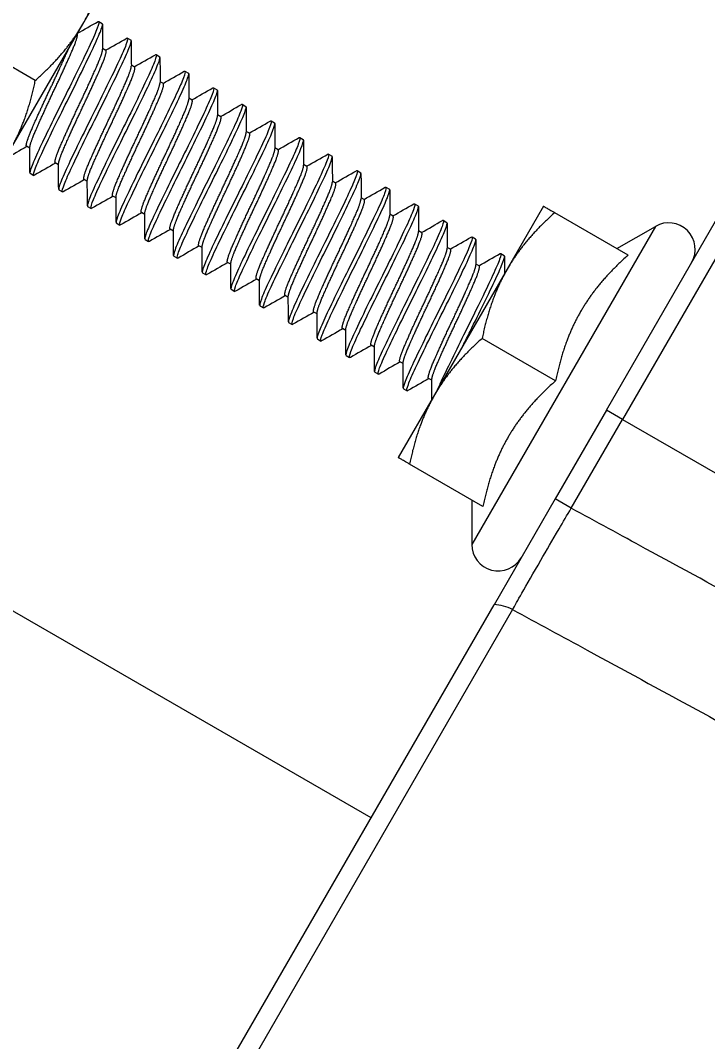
# Model space of a CAD drawing. Extents: x 0 to 216, y -4 to 280.
# Drawn here: x 150.7 to 154.15, y 153.23 to 158.37 of the extents above; entities that cross this region are included whole.
import ezdxf

# ---------------------------------------------------------------- set-up
doc = ezdxf.new("R2010")
doc.units = 0
doc.header["$LTSCALE"] = 10
doc.header["$MEASUREMENT"] = 0
for name, color, linetype, lineweight in [('CADdetails-1-ANNO', 41, 'CONTINUOUS', 5), ('CADdetails-3-FINE', 11, 'CONTINUOUS', 5), ('CADdetails-5-MEDIUM', 4, 'CONTINUOUS', 18)]:
    doc.layers.add(name, color=color, linetype=linetype, lineweight=lineweight)
doc.styles.add('CADdetails-DIMENSIONS', font='ARIALN.TTF', dxfattribs={"height": 2.38})
doc.dimstyles.new('CADdetails-DIM', dxfattribs={"dimtxt": 2.38, "dimasz": 2.38, "dimexe": 0.5, "dimexo": 1.5, "dimgap": 1, "dimtad": 0, "dimzin": 0, "dimdsep": 46, "dimtxsty": 'CADdetails-DIMENSIONS', "dimcen": 1, "dimclrd": 256, "dimclre": 256, "dimclrt": 256, "dimadec": 0, "dimazin": 0, "dimtfac": 1, "dimtofl": 0, "dimtmove": 0, "dimatfit": 3, "dimfxl": 1, "dimtolj": 1, "dimtzin": 0, "dimarcsym": 0})

# ---------------------------------------------------------------- blocks, each defined once
blk = doc.blocks.new('*D4')
at = {"layer": 'CADdetails-1-ANNO', "lineweight": -2, "transparency": 16777216}
for p, q in [((163.7953, 160.0109), (163.7953, 177.4508)), ((135.4733, 160.5489), (134.9968, 160.824))]:
    blk.add_line(p, q, dxfattribs=at)
for start, end in [(94.16424, 110.05453), (129.94547, 145.83576)]:
    blk.add_arc((163.7953, 144.1972), 32.7536, start, end, dxfattribs=at)
at = {"layer": 'CADdetails-1-ANNO', "transparency": 16777216}
for points in [[(161.4025, 177.2607), (161.4313, 176.4679), (163.7953, 176.9508)], [(137.03, 162.3799), (136.3578, 162.8012), (135.4298, 160.574)]]:
    blk.add_solid(points, dxfattribs=at)
at = {"layer": 'CADdetails-1-ANNO', "transparency": 16777216, "insert": (147.4185, 172.5627), "char_height": 2.38, "attachment_point": 5, "rotation": 30, "style": 'CADdetails-DIMENSIONS'}
blk.add_mtext('\\A1;60%%D-90%%D', dxfattribs=at)

msp = doc.modelspace()

# ---------------------------------------------------------------- linework, layer by layer
at = {"layer": 'CADdetails-3-FINE'}
for p, q in [((151.0121, 158.3494), (151.1944, 158.6651)), ((150.7734, 158.0662), (150.2541, 158.3661)), ((151.0923, 158.3632), (151.1104, 158.3528)), ((150.6476, 157.7179), (151.0121, 158.3494)), ((150.9841, 158.3007), (150.9841, 158.3007)), ((151.2367, 158.2799), (151.2547, 158.2695)), ((151.1284, 158.2174), (151.112, 158.2269)), ((151.381, 158.1966), (151.399, 158.1861)), ((151.2727, 158.1341), (151.2563, 158.1435)), ((151.5253, 158.1132), (151.5434, 158.1028)), ((151.4171, 158.0507), (151.4006, 158.0602)), ((151.6697, 158.0299), (151.6877, 158.0195)), ((151.5614, 157.9674), (151.545, 157.9769)), ((151.814, 157.9466), (151.8321, 157.9361)), ((151.7058, 157.8841), (151.6893, 157.8935)), ((151.9583, 157.8632), (151.9764, 157.8528)), ((151.8501, 157.8007), (151.8337, 157.8102)), ((152.1027, 157.7799), (152.1207, 157.7695)), ((150.7462, 157.7258), (150.7298, 157.7353)), ((151.9944, 157.7174), (151.978, 157.7269)), ((152.247, 157.6966), (152.2651, 157.6861)), ((150.8906, 157.6425), (150.8741, 157.6519)), ((152.1388, 157.6341), (152.1223, 157.6435)), ((150.7478, 157.5999), (150.7659, 157.5894)), ((152.3914, 157.6132), (152.4094, 157.6028)), ((151.0349, 157.5591), (151.0185, 157.5686)), ((152.2831, 157.5507), (152.2667, 157.5602)), ((150.8922, 157.5165), (150.9102, 157.5061)), ((152.5357, 157.5299), (152.5537, 157.5195)), ((151.1792, 157.4758), (151.1628, 157.4853)), ((152.4274, 157.4674), (152.411, 157.4769)), ((152.68, 157.4466), (152.6981, 157.4361)), ((151.0365, 157.4332), (151.0545, 157.4228)), ((151.3236, 157.3925), (151.3071, 157.4019)), ((152.5718, 157.3841), (152.5553, 157.3935)), ((153.3282, 157.4342), (153.1457, 157.1181)), ((153.7538, 157.1884), (153.3846, 157.4016)), ((153.6444, 156.4086), (154.2178, 157.4017)), ((151.1808, 157.3499), (151.1989, 157.3394)), ((152.8244, 157.3632), (152.8424, 157.3528)), ((153.8906, 157.3327), (152.9673, 155.7334)), ((153.6973, 157.221), (153.8906, 157.3327)), ((154.3117, 157.3783), (153.725, 156.3621)), ((151.4679, 157.3091), (151.4515, 157.3186)), ((152.7161, 157.3007), (152.6997, 157.3102)), ((151.3252, 157.2665), (151.3432, 157.2561)), ((151.6122, 157.2258), (151.5958, 157.2353)), ((152.9687, 157.2799), (152.9868, 157.2695)), ((151.4695, 157.1832), (151.4876, 157.1728)), ((152.8605, 157.2174), (152.844, 157.2269)), ((153.1131, 157.1966), (153.1311, 157.1861)), ((151.7566, 157.1425), (151.7401, 157.1519)), ((153.0048, 157.1341), (152.9884, 157.1435)), ((151.6139, 157.0999), (151.6319, 157.0894)), ((153.1457, 157.1181), (152.7807, 156.4859)), ((151.9009, 157.0591), (151.8845, 157.0686)), ((151.7582, 157.0165), (151.7762, 157.0061)), ((152.0453, 156.9758), (152.0288, 156.9853)), ((151.9025, 156.9332), (151.9206, 156.9228)), ((152.1896, 156.8925), (152.1732, 156.9019)), ((152.0469, 156.8499), (152.0649, 156.8394)), ((152.3339, 156.8091), (152.3175, 156.8186)), ((153.3888, 156.5562), (153.0196, 156.7694)), ((152.1912, 156.7665), (152.2092, 156.7561)), ((152.4783, 156.7258), (152.4618, 156.7353)), ((152.3355, 156.6832), (152.3536, 156.6728)), ((152.6226, 156.6425), (152.6062, 156.6519)), ((152.4799, 156.5999), (152.4979, 156.5894)), ((152.7669, 156.5591), (152.7505, 156.5686)), ((152.6242, 156.5165), (152.6423, 156.5061)), ((152.7807, 156.4859), (152.5982, 156.1698)), ((153.6444, 156.4086), (153.3868, 155.9624)), ((153.725, 156.3621), (153.6444, 156.4086)), ((153.4674, 155.9159), (153.725, 156.3621)), ((153.725, 156.3621), (156.4864, 154.7678)), ((153.0238, 155.924), (152.6546, 156.1372)), ((152.9673, 155.9566), (152.9673, 155.7334)), ((153.3868, 155.9624), (153.0797, 155.4305)), ((153.4674, 155.9159), (153.3868, 155.9624)), ((152.4611, 154.359), (149.7909, 155.9007)), ((148.7091, 147.8604), (153.0797, 155.4305)), ((153.1728, 155.4058), (148.7771, 147.7922))]:
    msp.add_line(p, q, dxfattribs=at)
for centre, start, end in [((153.9573, 157.2172), 330, 120), ((153.1006, 155.7334), 180, 330)]:
    msp.add_arc(centre, 0.1333, start, end, dxfattribs=at)
msp.add_ellipse((153.0849, 155.2395), major_axis=(-0.1732, 0.1), ratio=0.940576, start_param=4.747296, end_param=5.235988, dxfattribs=at)
for points, weights in [([(151.0121, 158.3494), (151.0967, 158.4959), (151.138, 158.6977)], [1, 1.0379548493, 1]), ([(150.7734, 158.0662), (150.9275, 158.2028), (151.0121, 158.3494)], [1, 1.0379548493, 1]), ([(150.6476, 157.7179), (150.7322, 157.8644), (150.7734, 158.0662)], [1, 1.0379548493, 1]), ([(153.3846, 157.4016), (153.2304, 157.2648), (153.1457, 157.1181)], [1, 1.0379548493, 1]), ([(153.3282, 157.4342), (153.3282, 157.4342), (153.3846, 157.4016)], [1, 1.0379548493, 1]), ([(153.7538, 157.1884), (153.5995, 157.0516), (153.5148, 156.9049)], [1.02252477542, 1.04957960253, 1]), ([(153.1457, 157.1181), (153.061, 156.9714), (153.0196, 156.7694)], [1, 1.0379548493, 1]), ([(153.5148, 156.9049), (153.4301, 156.7582), (153.3888, 156.5562)], [1, 1.04957960253, 1.02252477542]), ([(153.0196, 156.7694), (152.8654, 156.6326), (152.7807, 156.4859)], [1, 1.0379548493, 1]), ([(153.3888, 156.5562), (153.2345, 156.4194), (153.1498, 156.2727)], [1.02252477542, 1.04957960253, 1]), ([(152.7807, 156.4859), (152.696, 156.3392), (152.6546, 156.1372)], [1, 1.0379548493, 1]), ([(153.1498, 156.2727), (153.0651, 156.126), (153.0238, 155.924)], [1, 1.04957960253, 1.02252477542]), ([(152.6546, 156.1372), (152.5982, 156.1698), (152.5982, 156.1698)], [1, 1.0379548493, 1])]:
    msp.add_rational_spline(points, weights, degree=2, dxfattribs=at)
for points, knots in [([(151.0887, 158.3625), (151.0903, 158.3634), (151.0916, 158.3637), (151.0952, 158.3614), (151.0927, 158.3499), (151.0775, 158.3092), (151.0654, 158.2813), (151.0323, 158.2109), (151.012, 158.1684), (150.9674, 158.0769), (150.9439, 158.0291), (150.8949, 157.9311), (150.8704, 157.8815), (150.8262, 157.7907), (150.8068, 157.7501), (150.7739, 157.6799), (150.7615, 157.6512), (150.7472, 157.6121), (150.745, 157.6015), (150.7478, 157.5999)], [-15.1359415, -15.1359415, -15.1359415, -15.1359415, -15.1029297, -15.1029297, -14.9822271, -14.9822271, -14.8660776, -14.8660776, -14.7452647, -14.7452647, -14.6290091, -14.6290091, -14.5080858, -14.5080858, -14.3917241, -14.3917241, -14.2706902, -14.2706902, -14.154536, -14.154536, -14.154536, -14.154536]), ([(150.7695, 157.5902), (150.7675, 157.589), (150.7661, 157.5889), (150.7631, 157.5927), (150.7663, 157.6054), (150.7825, 157.6479), (150.7952, 157.6766), (150.829, 157.7483), (150.8496, 157.7913), (150.8945, 157.8833), (150.9182, 157.9311), (150.967, 158.029), (150.9913, 158.0783), (151.035, 158.1682), (151.0541, 158.2082), (151.0862, 158.2771), (151.0982, 158.305), (151.1112, 158.3415), (151.1131, 158.3512), (151.1104, 158.3528)], [-12.2893443, -12.2893443, -12.2893443, -12.2893443, -12.2487777, -12.2487777, -12.126637, -12.126637, -12.009065, -12.009065, -11.8868199, -11.8868199, -11.7691523, -11.7691523, -11.6468024, -11.6468024, -11.529038, -11.529038, -11.4065827, -11.4065827, -11.2944087, -11.2944087, -11.2944087, -11.2944087]), ([(151.233, 158.2792), (151.2347, 158.2801), (151.2359, 158.2803), (151.2396, 158.2782), (151.2371, 158.2666), (151.2219, 158.226), (151.2098, 158.1981), (151.1768, 158.1277), (151.1564, 158.0852), (151.1119, 157.9938), (151.0883, 157.946), (151.0393, 157.848), (151.0149, 157.7984), (150.9707, 157.7075), (150.9512, 157.6669), (150.9183, 157.5967), (150.9059, 157.5679), (150.8915, 157.5288), (150.8894, 157.5182), (150.8922, 157.5165)], [-13.2350707, -13.2350707, -13.2350707, -13.2350707, -13.2020398, -13.2020398, -13.0804512, -13.0804512, -12.9634493, -12.9634493, -12.8417493, -12.8417493, -12.7246403, -12.7246403, -12.6028288, -12.6028288, -12.4856126, -12.4856126, -12.3636894, -12.3636894, -12.2465199, -12.2465199, -12.2465199, -12.2465199]), ([(150.9139, 157.5068), (150.9116, 157.5055), (150.9101, 157.5056), (150.9077, 157.5107), (150.9113, 157.5242), (150.9284, 157.5681), (150.9415, 157.5974), (150.9758, 157.6702), (150.9966, 157.7135), (151.0417, 157.8059), (151.0655, 157.8538), (151.1142, 157.9515), (151.1384, 158.0006), (151.1816, 158.0898), (151.2006, 158.1293), (151.232, 158.1971), (151.2436, 158.2243), (151.2557, 158.259), (151.2573, 158.268), (151.2547, 158.2695)], [-14.2053959, -14.2053959, -14.2053959, -14.2053959, -14.1595236, -14.1595236, -14.0381954, -14.0381954, -13.921335, -13.921335, -13.7999074, -13.7999074, -13.6829645, -13.6829645, -13.5614369, -13.5614369, -13.4444094, -13.4444094, -13.3227811, -13.3227811, -13.2155378, -13.2155378, -13.2155378, -13.2155378]), ([(151.3774, 158.1958), (151.379, 158.1968), (151.3802, 158.197), (151.3839, 158.1948), (151.3814, 158.1833), (151.3663, 158.1428), (151.3541, 158.1148), (151.3212, 158.0445), (151.3008, 158.002), (151.2563, 157.9106), (151.2327, 157.8628), (151.1837, 157.7648), (151.1592, 157.7152), (151.1151, 157.6243), (151.0956, 157.5837), (151.0626, 157.5134), (151.0502, 157.4847), (151.0359, 157.4455), (151.0337, 157.4348), (151.0365, 157.4332)], [-11.3203367, -11.3203367, -11.3203367, -11.3203367, -11.287184, -11.287184, -11.1647009, -11.1647009, -11.0468387, -11.0468387, -10.9242433, -10.9242433, -10.8062729, -10.8062729, -10.683565, -10.683565, -10.5654865, -10.5654865, -10.442666, -10.442666, -10.3245465, -10.3245465, -10.3245465, -10.3245465]), ([(151.0582, 157.4235), (151.0555, 157.4219), (151.0539, 157.4223), (151.0525, 157.4298), (151.0569, 157.4446), (151.0753, 157.4907), (151.0891, 157.5211), (151.1242, 157.5954), (151.1454, 157.6393), (151.1909, 157.7323), (151.2148, 157.7803), (151.2633, 157.8778), (151.2872, 157.9264), (151.3298, 158.0144), (151.3484, 158.0531), (151.3787, 158.1191), (151.3896, 158.1453), (151.4002, 158.1768), (151.4015, 158.1847), (151.3991, 158.1861)], [-16.1135053, -16.1135053, -16.1135053, -16.1135053, -16.0588926, -16.0588926, -15.9383376, -15.9383376, -15.8220323, -15.8220323, -15.7013826, -15.7013826, -15.5850203, -15.5850203, -15.4642754, -15.4642754, -15.3478521, -15.3478521, -15.2270115, -15.2270115, -15.1273969, -15.1273969, -15.1273969, -15.1273969]), ([(151.5217, 158.1125), (151.5233, 158.1134), (151.5246, 158.1137), (151.5283, 158.1115), (151.5258, 158.1), (151.5106, 158.0595), (151.4985, 158.0316), (151.4655, 157.9612), (151.4452, 157.9188), (151.4007, 157.8273), (151.3771, 157.7796), (151.3281, 157.6815), (151.3036, 157.6319), (151.2594, 157.541), (151.24, 157.5004), (151.207, 157.4301), (151.1946, 157.4014), (151.1802, 157.3622), (151.178, 157.3515), (151.1808, 157.3499)], [-9.391568, -9.391568, -9.391568, -9.391568, -9.358236, -9.358236, -9.234851, -9.234851, -9.116121, -9.116121, -8.992623, -8.992623, -8.873784, -8.873784, -8.750172, -8.750172, -8.631224, -8.631224, -8.507499, -8.507499, -8.388462, -8.388462, -8.388462, -8.388462]), ([(151.2025, 157.3402), (151.1992, 157.3382), (151.1976, 157.3392), (151.1979, 157.3505), (151.2033, 157.3672), (151.2238, 157.4167), (151.2384, 157.4485), (151.2749, 157.5252), (151.2965, 157.5699), (151.3425, 157.6638), (151.3666, 157.7119), (151.4147, 157.8089), (151.4382, 157.8568), (151.4798, 157.9429), (151.4978, 157.9805), (151.5264, 158.0436), (151.5364, 158.0682), (151.5448, 158.0952), (151.5456, 158.1015), (151.5434, 158.1028)], [-18.0165807, -18.0165807, -18.0165807, -18.0165807, -17.9489594, -17.9489594, -17.8291503, -17.8291503, -17.7131132, -17.7131132, -17.5932116, -17.5932116, -17.4771622, -17.4771622, -17.357168, -17.357168, -17.2410996, -17.2410996, -17.1210127, -17.1210127, -17.032684, -17.032684, -17.032684, -17.032684]), ([(151.6661, 158.0292), (151.6677, 158.0301), (151.6689, 158.0303), (151.6726, 158.0282), (151.6701, 158.0167), (151.655, 157.9762), (151.6429, 157.9482), (151.6099, 157.8779), (151.5895, 157.8355), (151.545, 157.744), (151.5214, 157.6963), (151.4724, 157.5982), (151.448, 157.5486), (151.4038, 157.4577), (151.3843, 157.4171), (151.3513, 157.3468), (151.3389, 157.318), (151.3246, 157.2789), (151.3224, 157.2682), (151.3252, 157.2665), (151.3252, 157.2665), (151.3252, 157.2665)], [-7.448623, -7.448623, -7.448623, -7.448623, -7.415081, -7.415081, -7.290787, -7.290787, -7.171182, -7.171182, -7.046774, -7.046774, -6.927059, -6.927059, -6.802537, -6.802537, -6.682712, -6.682712, -6.558075, -6.558075, -6.43814, -6.43814, -6.438135, -6.438135, -6.438135, -6.438135]), ([(151.3469, 157.2568), (151.3427, 157.2544), (151.3413, 157.2566), (151.3441, 157.2734), (151.3509, 157.2925), (151.3738, 157.3462), (151.3897, 157.3799), (151.4278, 157.4597), (151.4499, 157.5052), (151.4966, 157.6002), (151.5209, 157.6485), (151.5685, 157.7447), (151.5914, 157.7916), (151.6315, 157.8751), (151.6487, 157.9111), (151.675, 157.9704), (151.6836, 157.9926), (151.6893, 158.0139), (151.6895, 158.0184), (151.6877, 158.0195)], [-19.9173249, -19.9173249, -19.9173249, -19.9173249, -19.8328672, -19.8328672, -19.7137934, -19.7137934, -19.5975814, -19.5975814, -19.4784165, -19.4784165, -19.3622546, -19.3622546, -19.2429982, -19.2429982, -19.1268781, -19.1268781, -19.00753, -19.00753, -18.9343343, -18.9343343, -18.9343343, -18.9343343]), ([(151.8104, 157.9458), (151.812, 157.9468), (151.8132, 157.947), (151.8169, 157.9449), (151.8145, 157.9334), (151.7993, 157.8929), (151.7872, 157.8649), (151.7542, 157.7946), (151.7339, 157.7521), (151.6894, 157.6607), (151.6658, 157.613), (151.6168, 157.5149), (151.5923, 157.4653), (151.5481, 157.3744), (151.5287, 157.3338), (151.4957, 157.2635), (151.4833, 157.2347), (151.4689, 157.1955), (151.4667, 157.1848), (151.4695, 157.1832), (151.4695, 157.1832), (151.4695, 157.1832)], [-5.491376, -5.491376, -5.491376, -5.491376, -5.457606, -5.457606, -5.332396, -5.332396, -5.21191, -5.21191, -5.086585, -5.086585, -4.965987, -4.965987, -4.840547, -4.840547, -4.719839, -4.719839, -4.594284, -4.594284, -4.473465, -4.473465, -4.473446, -4.473446, -4.473446, -4.473446]), ([(151.4912, 157.1735), (151.4861, 157.1706), (151.4851, 157.1745), (151.4911, 157.198), (151.4994, 157.2196), (151.525, 157.2778), (151.5421, 157.3137), (151.582, 157.3967), (151.6046, 157.443), (151.652, 157.539), (151.6764, 157.5876), (151.7233, 157.6828), (151.7454, 157.7283), (151.7839, 157.8088), (151.8001, 157.843), (151.8236, 157.8977), (151.8307, 157.9172), (151.8336, 157.9325), (151.8334, 157.9354), (151.8321, 157.9361)], [-21.817558, -21.817558, -21.817558, -21.817558, -21.7147542, -21.7147542, -21.5963719, -21.5963719, -21.4794722, -21.4794722, -21.3610094, -21.3610094, -21.2442216, -21.2442216, -21.1256759, -21.1256759, -21.0089932, -21.0089932, -20.8903628, -20.8903628, -20.8346704, -20.8346704, -20.8346704, -20.8346704]), ([(151.9547, 157.8625), (151.9564, 157.8634), (151.9576, 157.8637), (151.9613, 157.8615), (151.9588, 157.85), (151.9437, 157.8095), (151.9315, 157.7816), (151.8986, 157.7113), (151.8782, 157.6688), (151.8337, 157.5774), (151.8101, 157.5296), (151.7611, 157.4316), (151.7367, 157.3819), (151.6925, 157.2911), (151.673, 157.2505), (151.64, 157.1801), (151.6276, 157.1514), (151.6132, 157.1122), (151.611, 157.1015), (151.6139, 157.0999), (151.6139, 157.0999), (151.6139, 157.0999)], [-3.519711, -3.519711, -3.519711, -3.519711, -3.485703, -3.485703, -3.35957, -3.35957, -3.238195, -3.238195, -3.111946, -3.111946, -2.99046, -2.99046, -2.864095, -2.864095, -2.742498, -2.742498, -2.616016, -2.616016, -2.494307, -2.494307, -2.49428, -2.49428, -2.49428, -2.49428]), ([(151.6355, 157.0902), (151.6354, 157.0901), (151.6354, 157.0901), (151.6296, 157.0869), (151.6292, 157.0929), (151.6385, 157.123), (151.6481, 157.1467), (151.6761, 157.2089), (151.6943, 157.2469), (151.7357, 157.3327), (151.7587, 157.3797), (151.8067, 157.4764), (151.8312, 157.5253), (151.8774, 157.6194), (151.8987, 157.6635), (151.9355, 157.7409), (151.9506, 157.7735), (151.9714, 157.8236), (151.977, 157.8405), (151.9777, 157.8507), (151.9773, 157.8523), (151.9764, 157.8528)], [-23.7186864, -23.7186864, -23.7186864, -23.7186864, -23.7172949, -23.7172949, -23.5991623, -23.5991623, -23.4813072, -23.4813072, -23.363326, -23.363326, -23.245419, -23.245419, -23.1275867, -23.1275867, -23.0096234, -23.0096234, -22.891937, -22.891937, -22.773913, -22.773913, -22.7351814, -22.7351814, -22.7351814, -22.7351814]), ([(152.0991, 157.7792), (152.1007, 157.7801), (152.1019, 157.7803), (152.1056, 157.7782), (152.1031, 157.7667), (152.088, 157.7262), (152.0759, 157.6983), (152.0429, 157.628), (152.0226, 157.5855), (151.978, 157.4941), (151.9545, 157.4463), (151.9055, 157.3482), (151.881, 157.2986), (151.8368, 157.2078), (151.8173, 157.1671), (151.7844, 157.0968), (151.7719, 157.0681), (151.7576, 157.0289), (151.7554, 157.0182), (151.7582, 157.0165), (151.7582, 157.0165), (151.7582, 157.0165)], [-1.533516, -1.533516, -1.533516, -1.533516, -1.499263, -1.499263, -1.3722, -1.3722, -1.249931, -1.249931, -1.122751, -1.122751, -1.000369, -1.000369, -0.873072, -0.873072, -0.750578, -0.750578, -0.623165, -0.623165, -0.500558, -0.500558, -0.500527, -0.500527, -0.500527, -0.500527]), ([(151.7799, 157.0068), (151.7792, 157.0065), (151.7786, 157.0062), (151.7734, 157.0047), (151.7741, 157.0127), (151.7856, 157.0467), (151.7961, 157.072), (151.826, 157.1373), (151.845, 157.1769), (151.8876, 157.2649), (151.9109, 157.3122), (151.9593, 157.4095), (151.9838, 157.4587), (152.0293, 157.5517), (152.05, 157.5946), (152.0854, 157.6695), (152.0996, 157.7007), (152.1182, 157.747), (152.1225, 157.7617), (152.1217, 157.7684), (152.1213, 157.7691), (152.1207, 157.7695)], [-25.6227892, -25.6227892, -25.6227892, -25.6227892, -25.6095317, -25.6095317, -25.4901485, -25.4901485, -25.3725274, -25.3725274, -25.2533012, -25.2533012, -25.1356693, -25.1356693, -25.0166004, -25.0166004, -24.8989524, -24.8989524, -24.780041, -24.780041, -24.6623714, -24.6623714, -24.6374697, -24.6374697, -24.6374697, -24.6374697]), ([(152.2434, 157.6958), (152.245, 157.6968), (152.2462, 157.697), (152.2498, 157.695), (152.2477, 157.6844), (152.2334, 157.6454), (152.221, 157.6167), (152.1881, 157.5465), (152.1687, 157.5059), (152.1245, 157.4151), (152.1001, 157.3655), (152.0511, 157.2674), (152.0275, 157.2196), (151.9829, 157.1282), (151.9626, 157.0857), (151.9295, 157.0152), (151.9174, 156.9872), (151.9021, 156.9466), (151.8996, 156.935), (151.9025, 156.9332), (151.9025, 156.9332), (151.9025, 156.9332)], [-34.636907, -34.636907, -34.636907, -34.636907, -34.601767, -34.601767, -34.474744, -34.474744, -34.342741, -34.342741, -34.215834, -34.215834, -34.083951, -34.083951, -33.957161, -33.957161, -33.825399, -33.825399, -33.698725, -33.698725, -33.567084, -33.567084, -33.566521, -33.566521, -33.566521, -33.566521]), ([(151.9242, 156.9235), (151.9231, 156.9229), (151.9223, 156.9226), (151.9176, 156.9224), (151.919, 156.9318), (151.932, 156.9685), (151.9432, 156.9949), (151.9743, 157.0622), (151.9939, 157.103), (152.0372, 157.1923), (152.0606, 157.2399), (152.1093, 157.3375), (152.1338, 157.3869), (152.1788, 157.4791), (152.199, 157.5211), (152.2335, 157.5942), (152.247, 157.6245), (152.2639, 157.668), (152.2674, 157.6811), (152.2657, 157.6856), (152.2654, 157.6859), (152.2651, 157.6861)], [-27.5326526, -27.5326526, -27.5326526, -27.5326526, -27.5113376, -27.5113376, -27.3907333, -27.3907333, -27.2730154, -27.2730154, -27.1525594, -27.1525594, -27.0348705, -27.0348705, -26.9145641, -26.9145641, -26.7968996, -26.7968996, -26.6767442, -26.6767442, -26.5590995, -26.5590995, -26.5439991, -26.5439991, -26.5439991, -26.5439991]), ([(152.3877, 157.6125), (152.3893, 157.6134), (152.3905, 157.6137), (152.3942, 157.6117), (152.392, 157.6011), (152.3778, 157.5621), (152.3654, 157.5334), (152.3325, 157.4632), (152.3131, 157.4227), (152.2689, 157.3319), (152.2445, 157.2823), (152.1955, 157.1842), (152.1719, 157.1365), (152.1273, 157.045), (152.107, 157.0025), (152.0739, 156.932), (152.0617, 156.904), (152.0465, 156.8633), (152.044, 156.8517), (152.0468, 156.8499), (152.0468, 156.8499), (152.0469, 156.8499)], [-32.570956, -32.570956, -32.570956, -32.570956, -32.536185, -32.536185, -32.410089, -32.410089, -32.27905, -32.27905, -32.153069, -32.153069, -32.02215, -32.02215, -31.896284, -31.896284, -31.765485, -31.765485, -31.639734, -31.639734, -31.509054, -31.509054, -31.508342, -31.508342, -31.508342, -31.508342]), ([(152.0685, 156.8402), (152.0672, 156.8394), (152.0662, 156.8391), (152.0619, 156.8399), (152.0638, 156.8502), (152.0777, 156.8885), (152.0893, 156.9156), (152.1212, 156.9842), (152.1411, 157.0256), (152.1849, 157.1159), (152.2084, 157.1635), (152.2572, 157.2614), (152.2817, 157.3108), (152.3264, 157.4025), (152.3463, 157.4439), (152.3802, 157.5159), (152.3932, 157.5455), (152.4091, 157.5872), (152.412, 157.5993), (152.4098, 157.6025), (152.4096, 157.6027), (152.4094, 157.6028)], [-29.4510268, -29.4510268, -29.4510268, -29.4510268, -29.4246183, -29.4246183, -29.3028791, -29.3028791, -29.1847845, -29.1847845, -29.0631824, -29.0631824, -28.9451474, -28.9451474, -28.8236837, -28.8236837, -28.7057051, -28.7057051, -28.5843811, -28.5843811, -28.4664555, -28.4664555, -28.4576496, -28.4576496, -28.4576496, -28.4576496]), ([(152.5321, 157.5292), (152.5337, 157.5301), (152.5349, 157.5303), (152.5385, 157.5284), (152.5364, 157.5178), (152.5222, 157.4789), (152.5098, 157.4502), (152.477, 157.3801), (152.4575, 157.3396), (152.4134, 157.2488), (152.3889, 157.1992), (152.34, 157.1012), (152.3164, 157.0534), (152.2718, 156.9619), (152.2514, 156.9194), (152.2183, 156.8489), (152.2061, 156.8208), (152.1909, 156.7801), (152.1883, 156.7684), (152.1912, 156.7666), (152.1912, 156.7665), (152.1912, 156.7665)], [-30.519984, -30.519984, -30.519984, -30.519984, -30.485674, -30.485674, -30.360497, -30.360497, -30.230413, -30.230413, -30.10535, -30.10535, -29.975384, -29.975384, -29.850435, -29.850435, -29.720588, -29.720588, -29.595753, -29.595753, -29.466024, -29.466024, -29.465034, -29.465034, -29.465034, -29.465034]), ([(152.2129, 156.7568), (152.2113, 156.7559), (152.2101, 156.7557), (152.2064, 156.7575), (152.2085, 156.768), (152.2226, 156.8068), (152.235, 156.8353), (152.2677, 156.9053), (152.2871, 156.9458), (152.3312, 157.0364), (152.3556, 157.086), (152.4046, 157.184), (152.4282, 157.2318), (152.4728, 157.3233), (152.4932, 157.3659), (152.5263, 157.4366), (152.5386, 157.4647), (152.554, 157.5057), (152.5566, 157.5174), (152.5538, 157.5194), (152.5538, 157.5194), (152.5537, 157.5195)], [-31.3809265, -31.3809265, -31.3809265, -31.3809265, -31.3489009, -31.3489009, -31.230308, -31.230308, -31.1070687, -31.1070687, -30.9885824, -30.9885824, -30.8654542, -30.8654542, -30.7470743, -30.7470743, -30.624057, -30.624057, -30.5057831, -30.5057831, -30.3828765, -30.3828765, -30.3811224, -30.3811224, -30.3811224, -30.3811224]), ([(152.6764, 157.4458), (152.678, 157.4467), (152.6792, 157.447), (152.6829, 157.4452), (152.6808, 157.4346), (152.6666, 157.3958), (152.6543, 157.3672), (152.6215, 157.2972), (152.6021, 157.2567), (152.558, 157.166), (152.5335, 157.1164), (152.4846, 157.0184), (152.461, 156.9706), (152.4164, 156.8791), (152.396, 156.8365), (152.3628, 156.7659), (152.3506, 156.7378), (152.3352, 156.6969), (152.3327, 156.6852), (152.3355, 156.6832), (152.3355, 156.6832), (152.3355, 156.6832)], [-28.483763, -28.483763, -28.483763, -28.483763, -28.450084, -28.450084, -28.325815, -28.325815, -28.196676, -28.196676, -28.07252, -28.07252, -27.943498, -27.943498, -27.819454, -27.819454, -27.690549, -27.690549, -27.566617, -27.566617, -27.437829, -27.437829, -27.436325, -27.436325, -27.436325, -27.436325]), ([(152.3572, 156.6735), (152.3556, 156.6726), (152.3544, 156.6723), (152.3508, 156.6743), (152.3529, 156.6849), (152.3671, 156.7238), (152.3795, 156.7525), (152.4124, 156.8226), (152.4318, 156.8632), (152.4759, 156.9539), (152.5004, 157.0035), (152.5494, 157.1016), (152.5729, 157.1493), (152.6175, 157.2408), (152.6379, 157.2833), (152.671, 157.3538), (152.6832, 157.3819), (152.6984, 157.4226), (152.701, 157.4343), (152.6981, 157.4361), (152.6981, 157.4361), (152.6981, 157.4361)], [-33.324323, -33.324323, -33.324323, -33.324323, -33.291455, -33.291455, -33.172001, -33.172001, -33.047864, -33.047864, -32.928518, -32.928518, -32.804495, -32.804495, -32.685257, -32.685257, -32.561346, -32.561346, -32.442216, -32.442216, -32.318417, -32.318417, -32.317479, -32.317479, -32.317479, -32.317479]), ([(152.8208, 157.3625), (152.8223, 157.3634), (152.8235, 157.3636), (152.8272, 157.3619), (152.8252, 157.3515), (152.8111, 157.3129), (152.7989, 157.2844), (152.7662, 157.2146), (152.7468, 157.1741), (152.7028, 157.0836), (152.6783, 157.034), (152.6294, 156.936), (152.6058, 156.8882), (152.5611, 156.7966), (152.5407, 156.754), (152.5075, 156.6832), (152.4952, 156.655), (152.4797, 156.6139), (152.477, 156.602), (152.4798, 156.5999), (152.4798, 156.5999), (152.4799, 156.5999)], [-26.461967, -26.461967, -26.461967, -26.461967, -26.429232, -26.429232, -26.305858, -26.305858, -26.177651, -26.177651, -26.054388, -26.054388, -25.926296, -25.926296, -25.803143, -25.803143, -25.675166, -25.675166, -25.552123, -25.552123, -25.424261, -25.424261, -25.421814, -25.421814, -25.421814, -25.421814]), ([(152.5015, 156.5902), (152.4999, 156.5892), (152.4987, 156.589), (152.4951, 156.591), (152.4973, 156.6016), (152.5116, 156.6407), (152.524, 156.6694), (152.5569, 156.7396), (152.5763, 156.7802), (152.6205, 156.871), (152.6449, 156.9206), (152.6939, 157.0187), (152.7175, 157.0665), (152.7621, 157.1579), (152.7824, 157.2004), (152.8154, 157.2708), (152.8276, 157.2988), (152.8428, 157.3394), (152.8453, 157.351), (152.8424, 157.3528), (152.8424, 157.3528), (152.8424, 157.3528)], [-35.281633, -35.281633, -35.281633, -35.281633, -35.248193, -35.248193, -35.127865, -35.127865, -35.002819, -35.002819, -34.882601, -34.882601, -34.757669, -34.757669, -34.63756, -34.63756, -34.512743, -34.512743, -34.392743, -34.392743, -34.26804, -34.26804, -34.267547, -34.267547, -34.267547, -34.267547]), ([(152.9651, 157.2792), (152.9666, 157.28), (152.9677, 157.2803), (152.9716, 157.2788), (152.9696, 157.2686), (152.9558, 157.2304), (152.9436, 157.2021), (152.9111, 157.1325), (152.8918, 157.0923), (152.8479, 157.0019), (152.8235, 156.9524), (152.7746, 156.8545), (152.751, 156.8067), (152.7063, 156.7149), (152.6858, 156.6722), (152.6524, 156.6011), (152.64, 156.5727), (152.6242, 156.5312), (152.6214, 156.5191), (152.624, 156.5167), (152.6241, 156.5166), (152.6242, 156.5165)], [-24.4541, -24.4541, -24.4541, -24.4541, -24.422875, -24.422875, -24.300375, -24.300375, -24.173083, -24.173083, -24.050691, -24.050691, -23.923512, -23.923512, -23.801227, -23.801227, -23.67416, -23.67416, -23.551981, -23.551981, -23.425026, -23.425026, -23.420869, -23.420869, -23.420869, -23.420869]), ([(152.6459, 156.5068), (152.6443, 156.5059), (152.6431, 156.5057), (152.6394, 156.5077), (152.6416, 156.5184), (152.6559, 156.5575), (152.6684, 156.5862), (152.7013, 156.6565), (152.7207, 156.6971), (152.7649, 156.7879), (152.7894, 156.8375), (152.8384, 156.9356), (152.862, 156.9834), (152.9065, 157.0748), (152.9269, 157.1173), (152.9599, 157.1877), (152.972, 157.2156), (152.9872, 157.2562), (152.9897, 157.2677), (152.9868, 157.2695), (152.9868, 157.2695), (152.9868, 157.2695)], [-37.253148, -37.253148, -37.253148, -37.253148, -37.219283, -37.219283, -37.098071, -37.098071, -36.972107, -36.972107, -36.851006, -36.851006, -36.725157, -36.725157, -36.604167, -36.604167, -36.478433, -36.478433, -36.357554, -36.357554, -36.231935, -36.231935, -36.231684, -36.231684, -36.231684, -36.231684]), ([(153.1094, 157.1958), (153.1108, 157.1966), (153.1119, 157.1969), (153.1159, 157.1959), (153.1142, 157.186), (153.1007, 157.1485), (153.0888, 157.1205), (153.0566, 157.0516), (153.0374, 157.0115), (152.9937, 156.9216), (152.9694, 156.8722), (152.9206, 156.7743), (152.8969, 156.7265), (152.852, 156.6345), (152.8314, 156.5916), (152.8051, 156.5356), (152.7971, 156.5181), (152.7905, 156.5029)], [-22.4593656, -22.4593656, -22.4593656, -22.4593656, -22.430653, -22.430653, -22.3089958, -22.3089958, -22.1825942, -22.1825942, -22.0610389, -22.0610389, -21.9347465, -21.9347465, -21.813292, -21.813292, -21.6871083, -21.6871083, -21.6198312, -21.6198312, -21.6198312, -21.6198312]), ([(152.9235, 156.7332), (152.935, 156.7566), (152.9468, 156.7804), (152.9828, 156.8524), (153.0064, 156.9002), (153.0509, 156.9916), (153.0713, 157.0341), (153.1042, 157.1044), (153.1164, 157.1324), (153.1315, 157.1729), (153.134, 157.1844), (153.1311, 157.1861), (153.1311, 157.1861), (153.1311, 157.1861)], [-38.7677212, -38.7677212, -38.7677212, -38.7677212, -38.7071042, -38.7071042, -38.585224, -38.585224, -38.4585656, -38.4585656, -38.3367971, -38.3367971, -38.2102547, -38.2102547, -38.2101355, -38.2101355, -38.2101355, -38.2101355]), ([(153.1728, 155.4058), (153.1835, 155.4252), (153.199, 155.453), (153.2444, 155.5327), (153.277, 155.5895), (153.3427, 155.7027), (153.3738, 155.7562), (153.4262, 155.8458), (153.4468, 155.8808), (153.4674, 155.9159)], [-0.7707421, -0.7707421, -0.7707421, -0.7707421, -0.5739257, -0.5739257, -0.3188476, -0.3188476, -0.1226337, -0.1226337, 0, 0, 0, 0]), ([(156.2676, 154.3888), (156.2565, 154.3948), (156.2455, 154.4009), (155.8013, 154.6432), (155.3681, 154.8795), (154.9349, 155.1157), (154.5704, 155.3146), (154.2058, 155.5133), (153.7166, 155.78), (153.592, 155.848), (153.4674, 155.9159)], [1.09975, 1.09975, 1.09975, 1.09975, 1.128604, 1.128604, 2.257208, 2.257208, 2.257208, 3.207038, 3.207038, 3.531698, 3.531698, 3.531698, 3.531698]), ([(153.1728, 155.4058), (153.2975, 155.338), (153.4222, 155.2701), (153.9117, 155.0039), (154.2765, 154.8055), (154.6412, 154.607), (155.0746, 154.3712), (155.508, 154.1353), (155.9807, 153.878), (156.02, 153.8567), (156.0593, 153.8353)], [-3.531698, -3.531698, -3.531698, -3.531698, -3.207038, -3.207038, -2.257208, -2.257208, -2.257208, -1.128604, -1.128604, -1.026243, -1.026243, -1.026243, -1.026243]), ([(156.0593, 153.8353), (155.8915, 153.7212), (155.6603, 153.5572), (155.0549, 153.072), (154.6592, 152.7188), (153.9764, 151.9791), (153.6898, 151.6293), (153.2858, 151.0567), (153.1544, 150.856), (152.7116, 150.1238), (152.4414, 149.5637), (152.1066, 148.688), (152.0022, 148.3624), (151.7674, 147.5003), (151.6818, 147.0001), (151.6067, 146.3973), (151.5908, 146.2182), (151.5805, 146.0777)], [0, 0, 0, 0, 1.259429, 1.259429, 2.862647, 2.862647, 4.018804, 4.018804, 4.607716, 4.607716, 6.113838, 6.113838, 7.032349, 7.032349, 8.676237, 8.676237, 9.551106, 9.551106, 9.551106, 9.551106])]:
    msp.add_open_spline(points, degree=3, knots=knots, dxfattribs=at)
for points in [[(150.9856, 158.3035), (151.02, 158.3231), (151.0544, 158.3428), (151.0887, 158.3625)], [(151.1116, 158.3493), (151.1117, 158.3072), (151.1118, 158.2651), (151.112, 158.223)], [(151.1268, 158.2183), (151.1622, 158.2386), (151.1976, 158.2589), (151.233, 158.2792)], [(151.2559, 158.266), (151.256, 158.2239), (151.2561, 158.1818), (151.2563, 158.1397)], [(151.2711, 158.135), (151.3066, 158.1552), (151.342, 158.1755), (151.3774, 158.1958)], [(151.4002, 158.1826), (151.4003, 158.1405), (151.4005, 158.0984), (151.4007, 158.0563)], [(151.4155, 158.0516), (151.4509, 158.0719), (151.4863, 158.0922), (151.5217, 158.1125)], [(151.5446, 158.0993), (151.5447, 158.0572), (151.5448, 158.0151), (151.545, 157.973)], [(151.5598, 157.9683), (151.5953, 157.9886), (151.6307, 158.0089), (151.6661, 158.0292)], [(151.6889, 158.016), (151.689, 157.9739), (151.6891, 157.9318), (151.6893, 157.8897)], [(151.7042, 157.885), (151.7396, 157.9052), (151.775, 157.9255), (151.8104, 157.9458)], [(151.8332, 157.9326), (151.8333, 157.8905), (151.8335, 157.8484), (151.8337, 157.8063)], [(151.8485, 157.8016), (151.8839, 157.8219), (151.9193, 157.8422), (151.9547, 157.8625)], [(151.9776, 157.8493), (151.9777, 157.8072), (151.9778, 157.7651), (151.978, 157.723)], [(151.9928, 157.7183), (152.0283, 157.7386), (152.0637, 157.7589), (152.0991, 157.7792)], [(152.1219, 157.766), (152.122, 157.7239), (152.1222, 157.6818), (152.1224, 157.6397)], [(150.7314, 157.7344), (150.696, 157.7141), (150.6605, 157.6938), (150.6252, 157.6735)], [(150.7466, 157.6034), (150.7465, 157.6455), (150.7464, 157.6876), (150.7462, 157.7297)], [(152.1372, 157.635), (152.1726, 157.6552), (152.208, 157.6755), (152.2434, 157.6958)], [(150.8757, 157.651), (150.8403, 157.6308), (150.8049, 157.6105), (150.7695, 157.5902)], [(150.891, 157.52), (150.8909, 157.5621), (150.8907, 157.6042), (150.8905, 157.6463)], [(152.2663, 157.6826), (152.2664, 157.6405), (152.2665, 157.5984), (152.2667, 157.5563)], [(152.2815, 157.5516), (152.3169, 157.5719), (152.3523, 157.5922), (152.3877, 157.6125)], [(152.4106, 157.5993), (152.4107, 157.5572), (152.4108, 157.5151), (152.411, 157.473)], [(151.0201, 157.5677), (150.9846, 157.5474), (150.9492, 157.5272), (150.9138, 157.5068)], [(151.0353, 157.4367), (151.0352, 157.4788), (151.0351, 157.5209), (151.0349, 157.563)], [(152.4258, 157.4683), (152.4613, 157.4886), (152.4967, 157.5089), (152.5321, 157.5292)], [(152.5549, 157.516), (152.555, 157.4739), (152.5552, 157.4318), (152.5554, 157.3897)], [(151.1644, 157.4844), (151.129, 157.4641), (151.0936, 157.4438), (151.0582, 157.4235)], [(151.1797, 157.3534), (151.1795, 157.3955), (151.1794, 157.4376), (151.1792, 157.4797)], [(152.5702, 157.385), (152.6056, 157.4052), (152.641, 157.4255), (152.6764, 157.4458)], [(151.3087, 157.401), (151.2733, 157.3808), (151.2379, 157.3605), (151.2025, 157.3402)], [(151.324, 157.27), (151.3239, 157.3121), (151.3238, 157.3542), (151.3236, 157.3963)], [(152.6993, 157.4326), (152.6994, 157.3905), (152.6995, 157.3484), (152.6997, 157.3063)], [(152.7145, 157.3016), (152.75, 157.3219), (152.7854, 157.3422), (152.8208, 157.3625)], [(152.8436, 157.3493), (152.8437, 157.3072), (152.8438, 157.2651), (152.844, 157.223)], [(151.4531, 157.3177), (151.4176, 157.2974), (151.3822, 157.2772), (151.3468, 157.2568)], [(151.4683, 157.1867), (151.4682, 157.2288), (151.4681, 157.2709), (151.4679, 157.313)], [(151.5974, 157.2344), (151.562, 157.2141), (151.5266, 157.1938), (151.4912, 157.1735)], [(151.6127, 157.1034), (151.6126, 157.1455), (151.6124, 157.1876), (151.6122, 157.2297)], [(152.8589, 157.2183), (152.8943, 157.2386), (152.9297, 157.2589), (152.9651, 157.2792)], [(152.9879, 157.266), (152.988, 157.2239), (152.9882, 157.1818), (152.9884, 157.1397)], [(153.0032, 157.135), (153.0386, 157.1552), (153.074, 157.1755), (153.1094, 157.1958)], [(153.1323, 157.1826), (153.1324, 157.1535), (153.1324, 157.1245), (153.1326, 157.0954)], [(151.7418, 157.151), (151.7063, 157.1308), (151.6709, 157.1105), (151.6355, 157.0902)], [(151.757, 157.02), (151.7569, 157.0621), (151.7568, 157.1042), (151.7566, 157.1463)], [(151.8861, 157.0677), (151.8507, 157.0474), (151.8152, 157.0272), (151.7799, 157.0068)], [(151.9013, 156.9367), (151.9012, 156.9788), (151.9011, 157.0209), (151.9009, 157.063)], [(152.0304, 156.9844), (151.995, 156.9641), (151.9596, 156.9438), (151.9242, 156.9235)], [(152.0457, 156.8534), (152.0456, 156.8955), (152.0454, 156.9376), (152.0452, 156.9797)], [(152.1748, 156.901), (152.1393, 156.8808), (152.1039, 156.8605), (152.0685, 156.8402)], [(152.19, 156.77), (152.1899, 156.8121), (152.1898, 156.8542), (152.1896, 156.8963)], [(152.3191, 156.8177), (152.2837, 156.7974), (152.2483, 156.7772), (152.2129, 156.7568)], [(152.3344, 156.6867), (152.3342, 156.7288), (152.3341, 156.7709), (152.3339, 156.813)], [(152.4634, 156.7344), (152.428, 156.7141), (152.3926, 156.6938), (152.3572, 156.6735)], [(152.4787, 156.6034), (152.4786, 156.6455), (152.4785, 156.6876), (152.4783, 156.7297)], [(152.6078, 156.651), (152.5723, 156.6308), (152.5369, 156.6105), (152.5015, 156.5902)], [(152.623, 156.52), (152.6229, 156.5621), (152.6228, 156.6042), (152.6226, 156.6463)], [(152.7521, 156.5677), (152.7167, 156.5474), (152.6813, 156.5272), (152.6459, 156.5068)], [(152.7673, 156.4627), (152.7672, 156.4961), (152.7671, 156.5296), (152.7669, 156.563)]]:
    msp.add_open_spline(points, degree=3, dxfattribs=at)
for points, weights, knots in [([(150.7462, 157.7297), (150.7461, 157.747), (150.775, 157.8136), (150.8112, 157.8971), (150.866, 158.013), (150.9209, 158.1288), (150.957, 158.2122), (150.9931, 158.2955), (150.9841, 158.3007)], [0.976659272746, 0.938270633242, 1, 0.923879532511, 1, 0.923879532511, 1, 0.923943187201, 0.999872797081], [0.520071218, 0.520071218, 0.520071218, 0.522058824, 0.522058824, 0.524509804, 0.524509804, 0.526960784, 0.526960784, 0.529409715, 0.529409715, 0.529409715]), ([(150.7298, 157.7353), (150.7298, 157.7353), (150.7298, 157.7353), (150.7208, 157.7406), (150.757, 157.8241), (150.7931, 157.9075), (150.848, 158.0234), (150.9028, 158.1392), (150.939, 158.2226)], [0.999872797081, 0.99993634531, 1, 0.923879532511, 1, 0.923879532511, 1, 0.923879532511, 1], [0.519605794, 0.519605794, 0.519605794, 0.519607843, 0.519607843, 0.522058824, 0.522058824, 0.524509804, 0.524509804, 0.526960784, 0.526960784, 0.526960784]), ([(150.8741, 157.6519), (150.8741, 157.652), (150.8741, 157.652), (150.8651, 157.6572), (150.9013, 157.7407), (150.9375, 157.8242), (150.9923, 157.9401), (151.0472, 158.0559), (151.0833, 158.1393), (151.1121, 158.2057), (151.112, 158.223)], [0.999872797081, 0.99993634531, 1, 0.923879532511, 1, 0.923879532511, 1, 0.923879532511, 1, 0.93839965919, 0.976499231244], [0.49999795, 0.49999795, 0.49999795, 0.5, 0.5, 0.50245098, 0.50245098, 0.504901961, 0.504901961, 0.507352941, 0.507352941, 0.509336392, 0.509336392, 0.509336392]), ([(150.8905, 157.6463), (150.8905, 157.6636), (150.9193, 157.7303), (150.9555, 157.8138), (151.0104, 157.9296), (151.0652, 158.0455), (151.1013, 158.1289), (151.1374, 158.2122), (151.1284, 158.2174)], [0.976659272746, 0.938270633242, 1, 0.923879532511, 1, 0.923879532511, 1, 0.923943187203, 0.999872797077], [0.500463375, 0.500463375, 0.500463375, 0.50245098, 0.50245098, 0.504901961, 0.504901961, 0.507352941, 0.507352941, 0.509801872, 0.509801872, 0.509801872]), ([(151.0185, 157.5686), (151.0185, 157.5686), (151.0184, 157.5686), (151.0095, 157.5739), (151.0456, 157.6574), (151.0818, 157.7409), (151.1367, 157.8567), (151.1915, 157.9726), (151.2276, 158.056), (151.2564, 158.1224), (151.2563, 158.1397)], [0.999872797073, 0.999936345306, 1, 0.923879532511, 1, 0.923879532511, 1, 0.923879532511, 1, 0.93839965919, 0.976499231244], [0.480390107, 0.480390107, 0.480390107, 0.480392157, 0.480392157, 0.482843137, 0.482843137, 0.485294118, 0.485294118, 0.487745098, 0.487745098, 0.489728549, 0.489728549, 0.489728549]), ([(151.0349, 157.563), (151.0348, 157.5803), (151.0637, 157.647), (151.0999, 157.7305), (151.1547, 157.8463), (151.2096, 157.9621), (151.2457, 158.0455), (151.2818, 158.1288), (151.2727, 158.1341)], [0.976659272746, 0.938270633242, 1, 0.923879532511, 1, 0.923879532511, 1, 0.923943187201, 0.999872797081], [0.480855532, 0.480855532, 0.480855532, 0.482843137, 0.482843137, 0.485294118, 0.485294118, 0.487745098, 0.487745098, 0.490194029, 0.490194029, 0.490194029]), ([(151.1628, 157.4853), (151.1628, 157.4853), (151.1628, 157.4853), (151.1538, 157.4906), (151.19, 157.5741), (151.2262, 157.6575), (151.281, 157.7734), (151.3359, 157.8892), (151.372, 157.9726), (151.4007, 158.0391), (151.4007, 158.0563)], [0.999872797081, 0.99993634531, 1, 0.923879532511, 1, 0.923879532511, 1, 0.923879532511, 1, 0.93839965919, 0.976499231244], [0.460782264, 0.460782264, 0.460782264, 0.460784314, 0.460784314, 0.463235294, 0.463235294, 0.465686275, 0.465686275, 0.468137255, 0.468137255, 0.470120706, 0.470120706, 0.470120706]), ([(151.1792, 157.4797), (151.1791, 157.497), (151.208, 157.5636), (151.2442, 157.6471), (151.299, 157.763), (151.3539, 157.8788), (151.39, 157.9622), (151.4261, 158.0455), (151.4171, 158.0507)], [0.976659272746, 0.938270633242, 1, 0.923879532511, 1, 0.923879532511, 1, 0.923943187201, 0.999872797081], [0.461247689, 0.461247689, 0.461247689, 0.463235294, 0.463235294, 0.465686275, 0.465686275, 0.468137255, 0.468137255, 0.470586186, 0.470586186, 0.470586186]), ([(151.3071, 157.4019), (151.3071, 157.402), (151.3071, 157.402), (151.2981, 157.4072), (151.3343, 157.4907), (151.3705, 157.5742), (151.4253, 157.6901), (151.4802, 157.8059), (151.5163, 157.8893), (151.5451, 157.9557), (151.545, 157.973)], [0.999872797081, 0.99993634531, 1, 0.923879532511, 1, 0.923879532511, 1, 0.923879532511, 1, 0.93839965919, 0.976499231244], [0.441174421, 0.441174421, 0.441174421, 0.441176471, 0.441176471, 0.443627451, 0.443627451, 0.446078431, 0.446078431, 0.448529412, 0.448529412, 0.450512863, 0.450512863, 0.450512863]), ([(151.3236, 157.3963), (151.3235, 157.4136), (151.3524, 157.4803), (151.3885, 157.5638), (151.4434, 157.6796), (151.4982, 157.7955), (151.5344, 157.8789), (151.5704, 157.9622), (151.5614, 157.9674)], [0.976659272746, 0.938270633242, 1, 0.923879532511, 1, 0.923879532511, 1, 0.923943187201, 0.999872797081], [0.441639845, 0.441639845, 0.441639845, 0.443627451, 0.443627451, 0.446078431, 0.446078431, 0.448529412, 0.448529412, 0.450978343, 0.450978343, 0.450978343]), ([(151.4515, 157.3186), (151.4515, 157.3186), (151.4515, 157.3186), (151.4425, 157.3239), (151.4787, 157.4074), (151.5148, 157.4909), (151.5697, 157.6067), (151.6245, 157.7226), (151.6606, 157.806), (151.6894, 157.8724), (151.6893, 157.8897)], [0.999872797081, 0.99993634531, 1, 0.923879532511, 1, 0.923879532511, 1, 0.923879532511, 1, 0.93839965919, 0.976499231244], [0.421566578, 0.421566578, 0.421566578, 0.421568627, 0.421568627, 0.424019608, 0.424019608, 0.426470588, 0.426470588, 0.428921569, 0.428921569, 0.43090502, 0.43090502, 0.43090502]), ([(151.4679, 157.313), (151.4678, 157.3303), (151.4967, 157.397), (151.5329, 157.4805), (151.5877, 157.5963), (151.6426, 157.7121), (151.6787, 157.7955), (151.7148, 157.8788), (151.7058, 157.8841)], [0.976659272746, 0.938270633242, 1, 0.923879532511, 1, 0.923879532511, 1, 0.923943187201, 0.999872797081], [0.422032002, 0.422032002, 0.422032002, 0.424019608, 0.424019608, 0.426470588, 0.426470588, 0.428921569, 0.428921569, 0.431370499, 0.431370499, 0.431370499]), ([(151.5958, 157.2353), (151.5958, 157.2353), (151.5958, 157.2353), (151.5868, 157.2406), (151.623, 157.3241), (151.6592, 157.4075), (151.714, 157.5234), (151.7689, 157.6392), (151.805, 157.7226), (151.8338, 157.7891), (151.8337, 157.8063)], [0.999872797081, 0.99993634531, 1, 0.923879532511, 1, 0.923879532511, 1, 0.923879532511, 1, 0.93839965919, 0.976499231244], [0.401958735, 0.401958735, 0.401958735, 0.401960784, 0.401960784, 0.404411765, 0.404411765, 0.406862745, 0.406862745, 0.409313725, 0.409313725, 0.411297177, 0.411297177, 0.411297177]), ([(151.6122, 157.2297), (151.6121, 157.247), (151.641, 157.3136), (151.6772, 157.3971), (151.7321, 157.513), (151.7869, 157.6288), (151.823, 157.7122), (151.8591, 157.7955), (151.8501, 157.8007)], [0.976659272746, 0.938270633242, 1, 0.923879532511, 1, 0.923879532511, 1, 0.923943187201, 0.999872797081], [0.402424159, 0.402424159, 0.402424159, 0.404411765, 0.404411765, 0.406862745, 0.406862745, 0.409313725, 0.409313725, 0.411762656, 0.411762656, 0.411762656]), ([(151.7401, 157.1519), (151.7401, 157.152), (151.7401, 157.152), (151.7312, 157.1572), (151.7673, 157.2407), (151.8035, 157.3242), (151.8584, 157.4401), (151.9132, 157.5559), (151.9493, 157.6393), (151.9781, 157.7057), (151.978, 157.723)], [0.999872797081, 0.99993634531, 1, 0.923879532511, 1, 0.923879532511, 1, 0.923879532511, 1, 0.93839965919, 0.976499231244], [0.382350892, 0.382350892, 0.382350892, 0.382352941, 0.382352941, 0.384803922, 0.384803922, 0.387254902, 0.387254902, 0.389705882, 0.389705882, 0.391689333, 0.391689333, 0.391689333]), ([(151.7566, 157.1463), (151.7565, 157.1636), (151.7854, 157.2303), (151.8215, 157.3138), (151.8764, 157.4296), (151.9312, 157.5455), (151.9674, 157.6289), (152.0034, 157.7122), (151.9944, 157.7174)], [0.976659272746, 0.938270633242, 1, 0.923879532511, 1, 0.923879532511, 1, 0.923943187201, 0.999872797081], [0.382816316, 0.382816316, 0.382816316, 0.384803922, 0.384803922, 0.387254902, 0.387254902, 0.389705882, 0.389705882, 0.392154813, 0.392154813, 0.392154813]), ([(151.8845, 157.0686), (151.8845, 157.0686), (151.8845, 157.0686), (151.8755, 157.0739), (151.9117, 157.1574), (151.9478, 157.2409), (152.0027, 157.3567), (152.0575, 157.4726), (152.0937, 157.556), (152.1224, 157.6224), (152.1224, 157.6397)], [0.99987279708, 0.999936345309, 1, 0.923879532511, 1, 0.923879532511, 1, 0.923879532511, 1, 0.93839965919, 0.976499231244], [0.362743048, 0.362743048, 0.362743048, 0.362745098, 0.362745098, 0.365196078, 0.365196078, 0.367647059, 0.367647059, 0.370098039, 0.370098039, 0.37208149, 0.37208149, 0.37208149]), ([(151.9009, 157.063), (151.9008, 157.0803), (151.9297, 157.147), (151.9659, 157.2305), (152.0207, 157.3463), (152.0756, 157.4621), (152.1117, 157.5455), (152.1478, 157.6288), (152.1388, 157.6341)], [0.976659272746, 0.938270633242, 1, 0.923879532511, 1, 0.923879532511, 1, 0.923943187201, 0.999872797081], [0.363208473, 0.363208473, 0.363208473, 0.365196078, 0.365196078, 0.367647059, 0.367647059, 0.370098039, 0.370098039, 0.37254697, 0.37254697, 0.37254697]), ([(152.0288, 156.9853), (152.0288, 156.9853), (152.0288, 156.9853), (152.0198, 156.9906), (152.056, 157.0741), (152.0922, 157.1575), (152.147, 157.2734), (152.2019, 157.3892), (152.238, 157.4726), (152.2668, 157.5391), (152.2667, 157.5563)], [0.999872797081, 0.99993634531, 1, 0.923879532511, 1, 0.923879532511, 1, 0.923879532511, 1, 0.93839965919, 0.976499231244], [0.343135205, 0.343135205, 0.343135205, 0.343137255, 0.343137255, 0.345588235, 0.345588235, 0.348039216, 0.348039216, 0.350490196, 0.350490196, 0.352473647, 0.352473647, 0.352473647]), ([(152.0452, 156.9797), (152.0452, 156.997), (152.074, 157.0636), (152.1102, 157.1471), (152.1651, 157.263), (152.2199, 157.3788), (152.256, 157.4622), (152.2921, 157.5455), (152.2831, 157.5507)], [0.976659272746, 0.938270633242, 1, 0.923879532511, 1, 0.923879532511, 1, 0.923943187201, 0.999872797081], [0.34360063, 0.34360063, 0.34360063, 0.345588235, 0.345588235, 0.348039216, 0.348039216, 0.350490196, 0.350490196, 0.352939127, 0.352939127, 0.352939127]), ([(152.1732, 156.9019), (152.1732, 156.902), (152.1731, 156.902), (152.1642, 156.9072), (152.2003, 156.9907), (152.2365, 157.0742), (152.2914, 157.1901), (152.3462, 157.3059), (152.3823, 157.3893), (152.4111, 157.4557), (152.411, 157.473)], [0.999872797081, 0.99993634531, 1, 0.923879532511, 1, 0.923879532511, 1, 0.923879532511, 1, 0.93839965919, 0.976499231244], [0.323527362, 0.323527362, 0.323527362, 0.323529412, 0.323529412, 0.325980392, 0.325980392, 0.328431373, 0.328431373, 0.330882353, 0.330882353, 0.332865804, 0.332865804, 0.332865804]), ([(152.1896, 156.8963), (152.1895, 156.9136), (152.2184, 156.9803), (152.2546, 157.0638), (152.3094, 157.1796), (152.3643, 157.2955), (152.4004, 157.3789), (152.4365, 157.4622), (152.4274, 157.4674)], [0.976659272746, 0.938270633242, 1, 0.923879532511, 1, 0.923879532511, 1, 0.923943187201, 0.999872797081], [0.323992787, 0.323992787, 0.323992787, 0.325980392, 0.325980392, 0.328431373, 0.328431373, 0.330882353, 0.330882353, 0.333331284, 0.333331284, 0.333331284]), ([(152.3175, 156.8186), (152.3175, 156.8186), (152.3175, 156.8186), (152.3085, 156.8239), (152.3447, 156.9074), (152.3809, 156.9909), (152.4357, 157.1067), (152.4906, 157.2226), (152.5267, 157.306), (152.5554, 157.3724), (152.5554, 157.3897)], [0.999872797081, 0.99993634531, 1, 0.923879532511, 1, 0.923879532511, 1, 0.923879532511, 1, 0.93839965919, 0.976499231244], [0.303919519, 0.303919519, 0.303919519, 0.303921569, 0.303921569, 0.306372549, 0.306372549, 0.308823529, 0.308823529, 0.31127451, 0.31127451, 0.313257961, 0.313257961, 0.313257961]), ([(152.3339, 156.813), (152.3338, 156.8303), (152.3627, 156.897), (152.3989, 156.9805), (152.4537, 157.0963), (152.5086, 157.2121), (152.5447, 157.2955), (152.5808, 157.3788), (152.5718, 157.3841)], [0.976659272746, 0.938270633242, 1, 0.923879532511, 1, 0.923879532511, 1, 0.923943187201, 0.999872797081], [0.304384943, 0.304384943, 0.304384943, 0.306372549, 0.306372549, 0.308823529, 0.308823529, 0.31127451, 0.31127451, 0.313723441, 0.313723441, 0.313723441]), ([(152.4618, 156.7353), (152.4618, 156.7353), (152.4618, 156.7353), (152.4528, 156.7406), (152.489, 156.8241), (152.5252, 156.9075), (152.58, 157.0234), (152.6349, 157.1392), (152.671, 157.2226), (152.6998, 157.2891), (152.6997, 157.3063)], [0.999872797081, 0.99993634531, 1, 0.923879532511, 1, 0.923879532511, 1, 0.923879532511, 1, 0.93839965919, 0.976499231244], [0.284311676, 0.284311676, 0.284311676, 0.284313725, 0.284313725, 0.286764706, 0.286764706, 0.289215686, 0.289215686, 0.291666667, 0.291666667, 0.293650118, 0.293650118, 0.293650118]), ([(152.4783, 156.7297), (152.4782, 156.747), (152.5071, 156.8136), (152.5432, 156.8971), (152.5981, 157.013), (152.6529, 157.1288), (152.6891, 157.2122), (152.7251, 157.2955), (152.7161, 157.3007)], [0.976659272746, 0.938270633242, 1, 0.923879532511, 1, 0.923879532511, 1, 0.923943187201, 0.999872797081], [0.2847771, 0.2847771, 0.2847771, 0.286764706, 0.286764706, 0.289215686, 0.289215686, 0.291666667, 0.291666667, 0.294115597, 0.294115597, 0.294115597]), ([(152.6062, 156.6519), (152.6062, 156.652), (152.6062, 156.652), (152.5972, 156.6572), (152.6334, 156.7407), (152.6695, 156.8242), (152.7244, 156.9401), (152.7792, 157.0559), (152.8153, 157.1393), (152.8441, 157.2057), (152.844, 157.223)], [0.999872797081, 0.99993634531, 1, 0.923879532511, 1, 0.923879532511, 1, 0.923879532511, 1, 0.93839965919, 0.976499231244], [0.264703833, 0.264703833, 0.264703833, 0.264705882, 0.264705882, 0.267156863, 0.267156863, 0.269607843, 0.269607843, 0.272058824, 0.272058824, 0.274042275, 0.274042275, 0.274042275]), ([(152.6226, 156.6463), (152.6225, 156.6636), (152.6514, 156.7303), (152.6876, 156.8138), (152.7424, 156.9296), (152.7973, 157.0455), (152.8334, 157.1289), (152.8695, 157.2122), (152.8605, 157.2174)], [0.976659272746, 0.938270633242, 1, 0.923879532511, 1, 0.923879532511, 1, 0.923943187201, 0.999872797081], [0.265169257, 0.265169257, 0.265169257, 0.267156863, 0.267156863, 0.269607843, 0.269607843, 0.272058824, 0.272058824, 0.274507754, 0.274507754, 0.274507754]), ([(152.7505, 156.5686), (152.7505, 156.5686), (152.7505, 156.5686), (152.7415, 156.5739), (152.7777, 156.6574), (152.8139, 156.7409), (152.8687, 156.8567), (152.9236, 156.9726), (152.9597, 157.056), (152.9885, 157.1224), (152.9884, 157.1397)], [0.999872797081, 0.99993634531, 1, 0.923879532511, 1, 0.923879532511, 1, 0.923879532511, 1, 0.93839965919, 0.976499231244], [0.24509599, 0.24509599, 0.24509599, 0.245098039, 0.245098039, 0.24754902, 0.24754902, 0.25, 0.25, 0.25245098, 0.25245098, 0.254434432, 0.254434432, 0.254434432]), ([(152.7669, 156.563), (152.7668, 156.5803), (152.7957, 156.647), (152.8319, 156.7305), (152.8868, 156.8463), (152.9416, 156.9621), (152.9777, 157.0455), (153.0138, 157.1288), (153.0048, 157.1341)], [0.976659272746, 0.938270633242, 1, 0.923879532511, 1, 0.923879532511, 1, 0.923943187201, 0.999872797081], [0.245561414, 0.245561414, 0.245561414, 0.24754902, 0.24754902, 0.25, 0.25, 0.25245098, 0.25245098, 0.254899911, 0.254899911, 0.254899911])]:
    msp.add_rational_spline(points, weights, degree=2, knots=knots, dxfattribs=at)
at = {"layer": 'CADdetails-5-MEDIUM'}
for points, knots in [([(158.7702, 155.1402), (158.129, 154.9318), (157.5081, 154.661), (155.9769, 153.8075), (155.1172, 153.1348), (153.7241, 151.6435), (153.1656, 150.8489), (152.1749, 148.9183), (151.8125, 147.7467), (151.5147, 145.3942), (151.564, 144.2155), (151.8058, 143.0776)], [0, 0, 0, 0, 1.521416, 1.521416, 3.955682, 3.955682, 6.126428, 6.126428, 8.852582, 8.852582, 11.477891, 11.477891, 11.477891, 11.477891]), ([(151.9269, 143.1029), (151.6889, 144.2277), (151.6408, 145.3922), (151.9358, 147.7164), (152.294, 148.8737), (153.2727, 150.7809), (153.8244, 151.5658), (155.2004, 153.0393), (156.0495, 153.7041), (157.562, 154.5482), (158.1753, 154.8162), (158.8087, 155.0227)], [-11.477891, -11.477891, -11.477891, -11.477891, -8.852582, -8.852582, -6.126428, -6.126428, -3.955682, -3.955682, -1.521416, -1.521416, 0, 0, 0, 0]), ([(163.2479, 154.2907), (162.9884, 154.2766), (162.7336, 154.2526), (161.7259, 154.1212), (160.9721, 153.9339), (159.5255, 153.3919), (158.8327, 153.0373), (157.5459, 152.1797), (156.9508, 151.6758), (156.156, 150.8281), (155.9073, 150.5302), (155.4462, 149.9086), (155.2338, 149.5849), (155.0413, 149.2513), (154.8487, 148.9177), (154.6745, 148.572), (154.3668, 147.8619), (154.2331, 147.4975), (153.8963, 146.3854), (153.7575, 145.6181), (153.6582, 144.0749), (153.6975, 143.2976), (153.9514, 141.7738), (154.1661, 141.0273), (154.5562, 140.0889), (154.6628, 139.8563), (154.7804, 139.6245)], [-7.611724, -7.611724, -7.611724, -7.611724, -7.044451, -7.044451, -5.283339, -5.283339, -3.522226, -3.522226, -1.761113, -1.761113, -0.880556, -0.880556, 0, 0, 0, 0.880556, 0.880556, 1.761113, 1.761113, 3.522226, 3.522226, 5.283339, 5.283339, 7.044451, 7.044451, 7.611724, 7.611724, 7.611724, 7.611724])]:
    msp.add_open_spline(points, degree=3, knots=knots, dxfattribs=at)

# ---------------------------------------------------------------- dimensions: what is measured, and where the dimension line sits
at = {"layer": 'CADdetails-1-ANNO'}
dim = msp.add_angular_dim_2l(base=(152.5929, 174.9755), line1=((140.3981, 157.7056), (136.7723, 159.7989)), line2=((163.7953, 150.6772), (163.7953, 158.5109)), text='60%%D-90%%D', dimstyle='CADdetails-DIM', dxfattribs=at)
dim.commit()
dim.dimension.update_dxf_attribs({"geometry": '*D4', "text_midpoint": (147.4185, 172.5627)})

doc.saveas('drawing.dxf')
